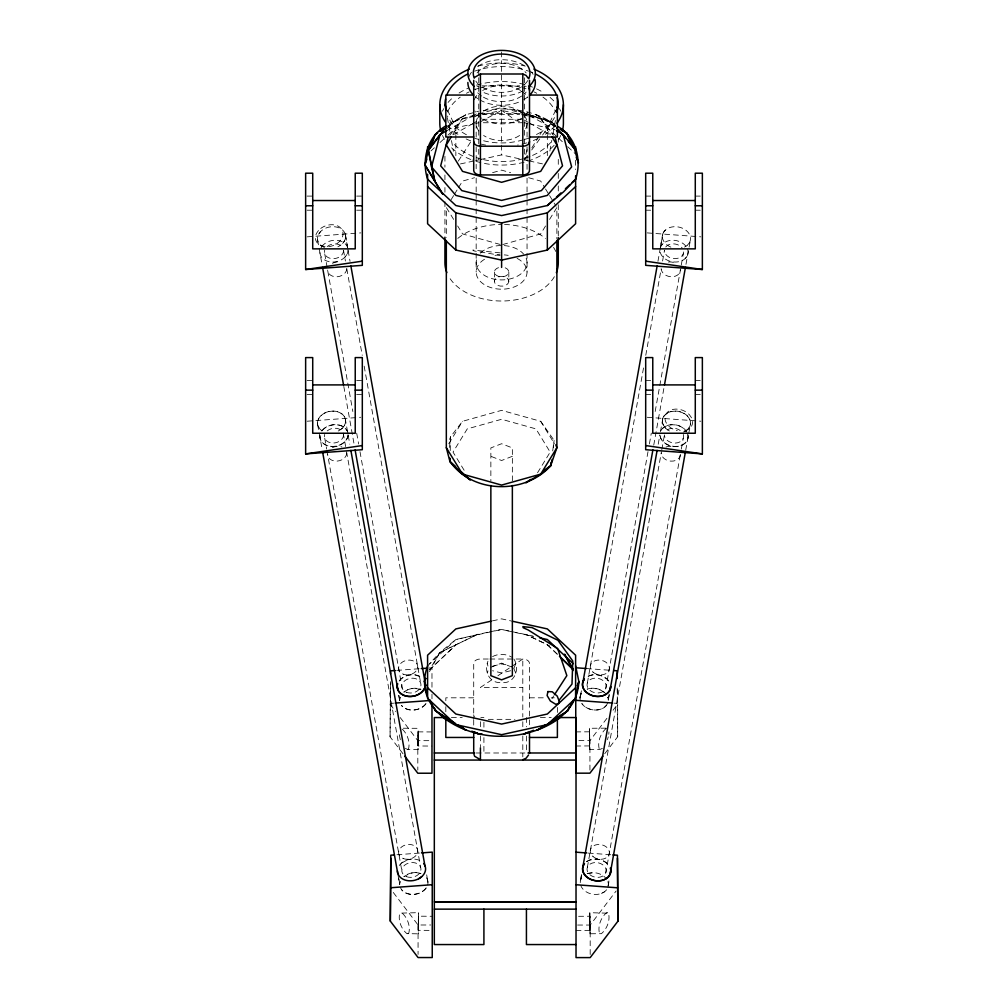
<?xml version="1.0" encoding="UTF-8"?>
<svg xmlns="http://www.w3.org/2000/svg" width="1008" height="1008" viewBox="0 0 1008 1008"><rect width="100%" height="100%" fill="white"/><g stroke="black" fill="none" stroke-linecap="round" stroke-linejoin="round"><path stroke-width="0.75" stroke-dasharray="5 3.75" d="M418.03 741.913L418.055 745.97L431.978 746.071M418.181 735.916L418.181 728.33L401.801 728.217M418.295 926.239L418.282 933.836L406.892 933.635C401.272 928.998 397.883 920.266 399.748 913.135L418.446 912.656L418.433 920.254M589.819 918.742L589.844 916.234L576.022 916.322M418.043 740.149L418.03 749.498L407.711 749.435L405.367 748.465M418.257 927.738L418.295 924.475M418.433 922.018L418.421 916.184L432.243 916.285M418.005 740.754L418.156 731.858L431.978 731.947M418.181 739.847L418.194 737.075M418.27 925.092L418.459 921.4M418.055 738.297L418.055 735.286M418.156 739.532L418.03 749.498M418.421 923.857L418.282 933.836M418.307 922.622L418.446 912.656M418.421 926.881L418.446 924.172M418.144 741.334L418.068 745.895M418.068 736.495L418.181 728.33M418.333 920.821L418.421 916.184M418.081 734.857L418.144 731.934M418.383 927.31L418.307 930.308L432.243 930.397M402.998 753.77L390.058 736.798L390.424 681.484M390.058 736.798L390.55 681.66M450.223 450.626L450.626 436.716L462.521 421.306L501.606 410.357L540.691 421.306L554.135 440.42L553.228 449.19M605.934 728.167L589.554 728.28L589.567 737.642M575.757 731.896L589.579 731.808L589.567 735.878M575.757 746.021L589.693 745.92L589.705 740.099M602.381 748.415L600.025 749.385L589.718 749.448L589.705 741.863M589.856 925.722L589.945 933.761L601.373 933.685C606.992 929.048 610.369 920.317 608.517 913.185L589.819 912.706L589.819 920.304M576.022 930.447L589.945 930.346L589.957 924.525M589.97 933.874L589.97 926.289M608.782 734.252L608.958 731.909M449.455 447.464L450.626 436.716L448.472 442.222M552.686 450.891L554.135 440.42M579.978 697.99L581.326 690.455M660.366 247.048L662.521 234.977M580.595 695.331L581.402 690.808M657.947 261.349L662.848 233.869M587.362 682.983L643.847 366.118M645.775 355.307L661.198 268.745A9.639 7.333 10.1 0 0 670.799 276.721A9.639 7.333 10.1 0 0 680.375 270.043M662.584 261.022L664.511 250.16M605.858 688.162A9.639 7.333 10.1 0 0 594.128 678.258A9.639 7.333 10.1 0 0 589.844 690.291A9.639 7.333 10.1 0 0 605.858 688.162L648.005 451.672M649.391 443.948L651.319 433.125M655.175 411.491L683.273 253.84M609.21 694.235L608.126 700.27A14.175 10.786 10.1 0 0 607.685 697.423M608.328 699.93L609.941 690.883M653.738 445.171L664.209 386.442M685.969 264.335L690.379 240.169M580.583 879.732L581.654 873.709M658.224 444.213L659.875 434.939M662.848 418.27L660.429 431.84A14.175 10.786 10.1 0 1 672.185 424.759A14.175 10.786 10.1 0 1 686.209 431.122M580.684 879.845L581.755 873.81M587.349 867.384L661.462 451.609M661.815 449.656L664.511 434.574M605.846 872.563A9.639 7.333 10.1 0 0 594.115 862.659A9.639 7.333 10.1 0 0 589.831 874.692A9.639 7.333 10.1 0 0 605.846 872.563L681.068 450.614M681.332 449.064L683.273 438.241M608.051 885.856L609.122 879.82M685.692 450.286L690.43 424.255M607.95 887.267L609.286 879.732M549.877 151.049L551.83 140.238M552.951 134.064L555.761 118.616M513.878 659.018C520.342 668.707 514.609 684.205 501.606 682.542C489.724 683.764 483.727 671.58 487.922 661.261M487.431 673.243L487.922 670.837M515.768 663.667L513.878 668.317M527.524 160.587L524.475 159.919L527.751 146.714M607.433 739.67L608.252 736.898M555.71 110.149L547.344 127.764L547.344 155.648M429.521 671.668L439.765 652.579L455.868 639.526L488.326 632.117M429.559 669.829L456.347 644.44L429.559 669.829L439.765 652.579L478.006 634.171L439.765 652.579L429.622 663.617M524.475 149.071L524.475 159.919L527.751 154.564M531.846 147.874L539.217 135.828M540.036 134.492L541.687 131.821L550.683 123.883L555.534 115.958M452.781 134.354L462.508 118.503L501.606 107.554L522.661 113.45M451.193 199.571L453.613 195.602M454.432 194.292L457.67 189M458.476 187.677L462.521 181.075L474.554 177.71M545.542 225.994L540.691 233.919L501.606 244.856M549.587 219.379L556.882 207.497L556.882 238.896M448.762 443.759L462.521 421.306M537.541 472.752L550.179 452.113L535.954 428.891L501.606 419.278L467.258 428.891L453.033 452.113L465.671 472.752M458.35 161.078L471.605 140.477M552.044 698.494L553.682 695.948M524.475 159.919L528.091 154.942M531.707 149.978L541.649 136.307M542.556 135.059L550.683 123.883M318.629 234.234L320.506 231.664M321.048 247.804L322.925 245.234M342.594 243.495L344.484 240.925M345.013 257.065L346.903 254.495M449.833 135.274L462.508 118.503M589.932 770.074L589.932 740.615L607.522 717.52M613.078 710.224L617.677 704.176L617.413 687.506M604.724 753.745L617.677 736.747L617.677 704.176M590.184 954.5L590.184 925.042L616.09 891.034M663.516 232.331L665.406 230.038M661.097 245.902L662.987 243.608M687.494 245.12L689.371 242.827M685.075 258.691L686.952 256.397M446.809 128.822L455.855 120.406L465.784 114.786L478.724 111.157M430.983 150.91L434.372 147.76M440.03 142.493L446.809 136.181M447.943 135.135L455.855 127.764L474.163 123.745M427.606 665.822L455.868 639.526L501.606 629.483L532.867 636.023M407.711 749.435L408.542 748.843C410.395 741.712 407.018 732.98 401.398 728.343M407.975 933.761L408.794 933.169C410.659 926.037 407.27 917.305 401.65 912.668L400.567 912.542M447.3 126.29L455.855 120.406L474.163 116.386M401.474 863.075L407.749 859.761L411.39 859.093M491.715 679.883L480.413 687.469L522.799 687.469M497.902 675.738L510.262 667.435M511.497 666.603L522.799 659.018A6.691 4.523 0 0 1 529.502 663.541L529.502 726.327M606.35 728.293C600.73 732.929 597.341 741.661 599.206 748.793L600.025 749.385M447.867 126.391L465.784 114.786L448.61 123.82M446.657 130.763L470.623 117.167M471.958 116.411L477.275 113.4L522.799 113.4M453.424 134.606L470.988 124.639M472.336 123.871L479.09 120.04M480.073 122.018L501.606 110.363L519.901 114.383M586.681 861.638L589.579 860.114L596.597 859.118A14.175 10.786 10.1 0 1 608.857 865.355M601.474 893.428L604.359 891.904M536.458 134.518L541.687 131.821M492.559 656.599C498.406 653.449 505.928 653.726 511.623 657.103M492.559 666.187L501.606 663.957L508.687 665.192M510.64 670.736L501.606 672.966L492.559 670.736M512.354 456.309L501.606 460.505L490.858 456.309M490.858 667.271L501.606 663.088L512.354 667.271M474.629 71.165C491.967 65.054 511.245 65.054 528.57 71.165M523.114 139.822C509.242 143.98 493.958 143.98 480.098 139.822M524.475 139.432L529.943 137.907M492.584 172.658L501.606 170.138L510.628 172.658M587.16 873.684L594.178 872.689M475.688 116.059L481.786 114.723M483.311 114.383L501.606 110.363L516.272 120.733L520.38 121.741M475.688 123.417L478.737 122.737M460.429 163.939L474.163 160.915M475.688 160.587L478.737 159.919L478.737 145.291M480.262 159.579L501.606 154.892L519.901 158.911M492.458 620.878L501.606 618.862L510.754 620.878M489.8 631.827L501.606 629.483L533.623 636.514M607.685 912.593L606.602 912.719C600.982 917.356 597.605 926.087 599.458 933.219L600.289 933.811M483.185 110.641C507.679 106.331 534.517 110.162 555.156 124.538M307.163 236.842L360.776 232.898M307.163 421.218L360.776 417.274M396.686 670.396L419.706 668.707M428.917 668.027L431.978 667.8L431.978 687.96M390.55 703.408L393.624 703.181M396.95 854.734L421.495 852.919M481.975 85.856L519.662 85.856M481.975 114.622L519.662 114.622M482.013 119.272L522.761 119.272M483.311 122.737L522.95 122.737M307.049 196.094L312.719 196.094M356.643 196.094L362.313 196.094M645.687 196.094L651.357 196.094M695.281 196.094L700.951 196.094M307.049 210.206L312.719 210.206M356.643 210.206L362.313 210.206M645.687 210.206L651.357 210.206M695.281 210.206L700.951 210.206M307.049 380.47L312.719 380.47M356.643 380.47L362.313 380.47M645.687 380.47L651.357 380.47M695.281 380.47L700.951 380.47M307.049 394.582L312.719 394.582M356.643 394.582L362.313 394.582M645.687 394.582L651.357 394.582M695.281 394.582L700.951 394.582M488.263 659.018L480.413 659.018A6.691 4.523 0 0 0 473.71 663.541L473.71 719.321M489.825 659.018L522.799 659.018L522.799 717.003M473.71 697.813L445.826 697.813L445.826 700.774M529.502 697.813L544.988 697.813M551.187 697.813L554.287 697.813M451.37 717.557L462.218 717.557M480.816 717.557L483.916 717.557M540.376 717.557L551.225 717.557M488.263 719.347L514.949 719.347M400.239 717.583L417.816 740.666L430.403 740.666M578.907 740.615L589.932 740.615M476.167 752.989L527.209 752.989M393.284 892.458L418.068 924.991L430.668 924.991M577.597 925.042L590.184 925.042M647.224 232.898L700.837 236.842M647.224 417.274L700.837 421.218M586.505 668.543L611.05 670.345M614.124 703.143L617.186 703.37M588.294 853.083L611.314 854.771M500.094 252.857L472.802 250.06L473.987 250.929L500.069 255.251M521.426 114.723L527.524 116.059M529.049 116.386L547.344 120.406L555.156 125.546M524.475 122.737L527.524 123.417M529.049 123.745L547.344 127.764L557.525 137.239M529.049 160.915L542.77 163.939M420.84 689.308L413.822 688.313A14.175 10.786 -10.1 0 0 403.83 692.156A14.175 10.786 -10.1 0 1 420.865 689.245M524.16 113.866L540.704 118.503L553.379 135.274M474.629 138.285L478.737 139.432M528.658 177.71L540.691 181.075L544.736 187.677M500.107 244.44L462.521 233.919L457.67 225.994M523.152 112.543L513.387 109.532L551.641 121.93L555.849 126.517M530.221 114.824L525.937 113.4L555.219 130.007M531.644 115.29L551.641 121.93L555.584 126.529M557.273 654.129L547.319 644.666L525.634 634.271L549.625 645.964M524.122 120.04L528.167 122.346M529.528 123.102L549.788 134.606M555.131 126.202L534.278 113.69L547.344 120.406L555.269 127.777M604.107 692.269L601.209 690.316L594.191 688.288A14.175 10.786 10.1 0 0 587.135 689.17A14.175 10.786 10.1 0 1 604.145 692.194A14.175 10.786 10.1 0 1 606.312 694.701M558.659 138.285L563.182 142.493M567.706 146.702L575.618 154.073M547.319 644.666L557.26 654.23M390.058 704.227L395.615 711.509M686.952 432.18L685.075 429.61A14.175 10.786 10.1 0 0 660.946 430.555M513.878 668.594L515.768 673.243M540.704 118.503L550.418 134.354M545.542 189L548.78 194.292M549.587 195.602L556.063 206.174M453.613 219.379L446.33 207.497L446.33 237.334M540.691 421.306L554.45 443.759M447.502 110.149L455.855 127.764L455.855 155.648M400.315 739.721L398.777 731.959M487.431 663.667L487.922 666.074M589.554 728.28L589.667 736.445M589.579 731.808L589.655 734.807M589.667 745.844L589.617 742.934M589.819 912.706L589.945 922.673M589.844 916.234L589.919 919.233M589.945 930.346L589.882 927.36M447.401 117.697L450.412 134.455M451.496 140.553L453.411 151.225M345.53 235.28L347.684 247.351M345.152 233.894L347.571 247.464M348.125 250.551L350.053 261.374M343.489 250.186L345.429 261.047M346.802 268.771L362.237 355.333M364.165 366.156L420.651 683.008M324.727 253.865L352.838 411.516M356.693 433.163L358.621 443.974M359.995 451.71L402.154 688.187M317.57 239.866L322.031 264.361M343.804 386.467L354.274 445.196M398.878 695.444L399.685 699.968M398.714 695.356L400.05 702.891M345.152 418.244L349.776 444.175M426.674 874.831L428.022 882.365M343.211 433.037L346.172 449.618M346.525 451.584L420.638 867.359M324.727 438.215L326.655 449.039M326.932 450.576L402.142 872.537M398.79 878.611L399.874 884.646A14.175 10.786 -10.1 0 1 400.315 881.798M317.621 424.544L322.308 450.261M398.059 875.272L399.672 884.318M589.693 749.335L589.604 741.296M418.307 930.308L418.295 927.801M617.677 736.747L617.186 687.809M589.693 735.235L589.693 738.247M589.579 739.481L589.579 742.505M589.945 919.661L589.995 925.142M589.844 923.908L589.844 926.932M589.718 737.944L589.73 740.716M589.541 737.024L589.554 739.796M589.806 921.451L589.819 924.223M589.793 918.805L589.831 922.068M575.618 160.259L575.618 169.558M558.281 138.978L558.281 142.103M558.281 159.34L558.281 165.602M558.281 173.439L558.281 179.701M558.281 185.963L558.281 192.226M558.281 204.763L558.281 236.086M557.386 707.414L557.386 712.606M527.045 123.316L527.045 140.54M527.045 146.803L527.045 170.302M527.045 178.126L527.045 192.226M527.045 193.801L527.045 198.488M527.045 200.063L527.045 251.748M527.045 253.31L527.045 272.009M526.428 717.557L526.428 726.806M526.428 736.042L526.428 752.989M524.475 77.767L524.475 142.871M522.799 721.728L522.799 728.015M522.799 735.89L522.799 756.832M512.354 480.829L512.354 447.917L501.606 443.722L490.858 447.917L490.858 480.829M508.813 272.009L508.813 281.295A7.207 4.864 0 0 1 498.002 285.516A7.207 4.864 0 0 1 498.002 277.074A7.207 4.864 0 0 1 508.813 281.295M501.606 51.95L501.606 63.34M501.606 66.415L501.606 154.892M494.399 272.009L494.399 281.295M483.916 722.182L483.916 729.88M483.916 737.579L483.916 752.989M480.413 721.728L480.413 728.015M480.413 735.89L480.413 746.903M478.737 70.018L478.737 76.192M478.737 77.729L478.737 143.829M476.167 123.316L476.167 140.54M476.167 146.803L476.167 168.739M476.167 178.126L476.167 192.226M476.167 193.801L476.167 198.488M476.167 200.063L476.167 251.748M476.167 253.31L476.167 272.009M473.71 720.09L473.71 726.327M445.826 706.684L445.826 712.606M444.931 156.202L444.931 167.164M444.931 175.001L444.931 179.701M444.931 187.526L444.931 192.226M444.931 201.625L444.931 237.649M431.978 694.159L431.978 698.809M418.068 924.991L418.068 954.45M417.816 740.666L417.816 770.125M606.375 705.461A14.175 10.786 10.1 0 1 581.994 703.672M580.117 698.103A14.175 10.786 10.1 0 1 584.237 690.732M607.786 697.334A14.175 10.786 10.1 0 1 608.265 700.182M607.61 703.042A14.175 10.786 10.1 0 1 586.895 707.956L584.01 705.991A14.175 10.786 10.1 0 1 581.792 703.559M580.419 700.837A14.175 10.786 10.1 0 1 581.931 692.723M608.794 681.043A14.175 10.786 10.1 0 0 586.656 677.162A14.175 10.786 10.1 0 1 596.61 674.717L600.251 675.385L606.526 678.699A14.175 10.786 10.1 0 1 608.731 681.118M687.62 249.341A14.175 10.786 10.1 0 1 675.864 262.042A14.175 10.786 10.1 0 1 659.95 250.11M660.101 248.56A14.175 10.786 10.1 0 1 671.782 240.269A14.175 10.786 10.1 0 1 686.599 247.199M670.874 247.136A14.175 10.786 10.1 0 1 664.763 230.668A14.175 10.786 10.1 0 1 686.297 230.555A14.175 10.786 10.1 0 1 684.52 247.061M683.6 251.95A9.639 7.333 10.1 0 1 674.024 258.628A9.639 7.333 10.1 0 1 664.461 250.538M665.746 246.947A9.639 7.333 10.1 0 1 682.315 248.17M668.329 262.03A9.639 7.333 10.1 0 1 675.587 263.302M426.006 703.697A14.175 10.786 -10.1 0 1 401.625 705.499M399.748 700.207A14.175 10.786 -10.1 0 1 400.226 697.36M425.804 703.798A14.175 10.786 -10.1 0 1 406.526 709.052L403.641 707.515A14.175 10.786 -10.1 0 1 401.423 705.424M399.609 700.106A14.175 10.786 -10.1 0 1 400.126 697.271M399.206 681.068A14.175 10.786 -10.1 0 1 421.357 677.187L415.044 674.869L411.403 674.743A14.175 10.786 -10.1 0 0 399.143 680.98M343.552 250.564A9.639 7.333 -10.1 0 1 332.728 258.691A9.639 7.333 -10.1 0 1 324.727 250.047M327.209 246.557A9.639 7.333 -10.1 0 1 342.266 246.973M347.949 248.85A14.175 10.786 -10.1 0 1 332.955 262.055A14.175 10.786 -10.1 0 1 320.38 249.341M321.779 246.62A14.175 10.786 -10.1 0 1 335.815 240.257A14.175 10.786 -10.1 0 1 347.571 247.338M324.513 247.502A14.175 10.786 -10.1 0 1 320.947 231.223A14.175 10.786 -10.1 0 1 342.682 230.114A14.175 10.786 -10.1 0 1 337.869 246.809M346.777 268.67A9.639 7.333 -10.1 0 1 337.201 276.746A9.639 7.333 -10.1 0 1 327.638 270.081M332.413 263.327A9.639 7.333 -10.1 0 1 339.683 262.055M474.604 717.091A6.691 4.523 0 0 1 473.71 714.823M426.006 888.048A14.175 10.786 -10.1 0 1 401.625 889.85M399.735 884.558A14.175 10.786 -10.1 0 1 400.214 881.71M420.853 873.596A14.175 10.786 -10.1 0 0 403.855 876.582L410.168 873.331L413.809 872.663A14.175 10.786 -10.1 0 1 420.865 873.545M427.883 882.479A14.175 10.786 -10.1 0 0 426.006 877.199A14.175 10.786 -10.1 0 1 427.581 885.213M426.208 887.947A14.175 10.786 -10.1 0 1 423.99 890.366L421.105 892.332A14.175 10.786 -10.1 0 1 400.39 887.418M399.269 865.507A14.175 10.786 -10.1 0 1 421.483 861.525M348.05 434.587A14.175 10.786 -10.1 0 1 332.136 446.519A14.175 10.786 -10.1 0 1 320.368 433.818M321.779 431.096A14.175 10.786 -10.1 0 1 335.803 424.733A14.175 10.786 -10.1 0 1 347.571 431.815M321.602 430.466A14.175 10.786 -10.1 0 1 322.497 414.401A14.175 10.786 -10.1 0 1 343.085 414.981A14.175 10.786 -10.1 0 1 338.587 430.933M343.539 434.914A9.639 7.333 -10.1 0 1 332.716 443.029A9.639 7.333 -10.1 0 1 324.727 434.398M327.197 430.907A9.639 7.333 -10.1 0 1 342.254 431.323M346.765 453.02A9.639 7.333 -10.1 0 1 337.201 461.097A9.639 7.333 -10.1 0 1 327.625 454.432M332.413 447.678A9.639 7.333 -10.1 0 1 341.977 446.972M606.577 889.799A14.175 10.786 10.1 0 1 592.603 894.209A14.175 10.786 10.1 0 1 580.747 885.465M580.243 882.617A14.175 10.786 10.1 0 1 584.363 875.146M587.273 873.634A14.175 10.786 10.1 0 1 606.438 878.938M607.874 881.647A14.175 10.786 10.1 0 1 608.391 884.596M586.643 861.563A14.175 10.786 10.1 0 1 608.794 865.444M683.273 434.423A9.639 7.333 10.1 0 1 675.272 443.066A9.639 7.333 10.1 0 1 664.448 434.952M667.258 429.937A9.639 7.333 10.1 0 1 680.791 430.933M687.62 433.843A14.175 10.786 10.1 0 1 675.864 446.544A14.175 10.786 10.1 0 1 659.95 434.612M669.4 430.958A14.175 10.786 10.1 0 1 665.658 414.313A14.175 10.786 10.1 0 1 687.229 415.901A14.175 10.786 10.1 0 1 683.474 432.004M680.362 454.457A9.639 7.333 10.1 0 1 670.799 461.135A9.639 7.333 10.1 0 1 661.223 453.046M666.011 447.01A9.639 7.333 10.1 0 1 673.268 446.809M347.949 435.758A14.175 10.786 -10.1 0 1 337.806 445.687A14.175 10.786 -10.1 0 1 322.925 443.066L321.048 440.773A14.175 10.786 -10.1 0 1 319.99 435.292M322.686 429.874A14.175 10.786 -10.1 0 1 345.013 427.984L346.903 430.277A14.175 10.786 -10.1 0 1 347.899 432.936M338.222 431.021A14.175 10.786 -10.1 0 0 344.484 416.707L342.594 414.414A14.175 10.786 -10.1 0 0 324.349 413.167A14.175 10.786 -10.1 0 0 318.629 427.203L320.506 429.496A14.175 10.786 -10.1 0 0 322.195 430.756M684.356 430.882A14.175 10.584 19.6 0 0 691.412 417.602L689.535 414.905A14.175 10.584 19.6 0 0 671.593 409.802A14.175 10.584 19.6 0 0 666.137 422.654L668.014 425.351A14.175 10.584 19.6 0 0 677.288 430.693M687.96 434.99A14.175 10.786 10.1 0 1 679.594 445.901A14.175 10.786 10.1 0 1 662.987 441.441L661.097 438.871A14.175 10.786 10.1 0 1 660.051 433.238M685.175 431.122A14.175 10.786 10.1 0 0 689.371 418.61L687.494 416.039A14.175 10.786 10.1 0 0 669.236 412.108A14.175 10.786 10.1 0 0 663.516 425.3L665.406 427.871A14.175 10.786 10.1 0 0 668.039 430.038M523.958 85.932A6.691 4.523 0 0 1 526.151 86.474M474.604 116.89A6.691 4.523 0 0 1 480.413 114.622M522.799 114.622A6.691 4.523 0 0 1 528.595 116.89M477.061 86.474A6.691 4.523 0 0 1 479.254 85.932M560.738 135.425A61.79 41.769 0 0 1 557.878 140.553M554.198 145.228A61.79 41.769 0 0 1 472.109 160.007M470.711 159.478A61.79 41.769 0 0 1 449.971 146.248M444.515 139.293A61.79 41.769 0 0 1 442.474 135.425M442.474 111.195A61.79 41.769 0 0 1 443.772 108.612M448.094 102.425A61.79 41.769 0 0 1 453.146 97.411M459.068 93.026A61.79 41.769 0 0 1 467.964 88.276M476.469 85.163A61.79 41.769 0 0 1 532.501 87.142M536.584 88.88A61.79 41.769 0 0 1 544.144 93.026M550.066 97.411A61.79 41.769 0 0 1 555.118 102.425M559.44 108.612A61.79 41.769 0 0 1 560.738 111.195M555.118 125.609A61.79 41.769 0 0 1 545.29 134.266M537.919 138.524A61.79 41.769 0 0 1 528.217 142.418M526.743 142.884A61.79 41.769 0 0 1 517.595 145.064M485.617 145.064A61.79 41.769 0 0 1 477.956 143.312M470.711 140.893A61.79 41.769 0 0 1 465.293 138.524M457.909 134.266A61.79 41.769 0 0 1 448.094 125.609M477.956 66.137A61.79 41.769 0 0 1 525.256 66.137M550.683 142.468A56.675 38.304 0 0 1 531.342 155.925M529.943 156.492A56.675 38.304 0 0 1 524.664 158.306M523.291 158.71A56.675 38.304 0 0 1 482.693 159.428M481.307 159.075A56.675 38.304 0 0 1 474.554 156.971M473.269 156.492A56.675 38.304 0 0 1 452.516 142.468M447.439 112.027A56.675 38.304 0 0 1 460.253 97.121M466.452 93.265A56.675 38.304 0 0 1 469.111 91.93M474.554 89.649A56.675 38.304 0 0 1 478.548 88.313M479.921 87.923A56.675 38.304 0 0 1 520.506 87.192M521.905 87.545A56.675 38.304 0 0 1 526.012 88.742M534.101 91.93A56.675 38.304 0 0 1 536.76 93.265M542.959 97.121A56.675 38.304 0 0 1 555.761 112.027M524.425 115.706A25.439 17.199 0 0 1 524.425 130.927M519.599 135.475A25.439 17.199 0 0 1 483.613 135.475M478.787 130.927A25.439 17.199 0 0 1 478.787 115.706M483.613 111.157A25.439 17.199 0 0 1 519.599 111.157M554.362 276.696A56.675 38.304 0 0 1 501.606 301.014A56.675 38.304 0 0 1 448.85 276.696M457.796 238.405A56.675 38.304 0 0 1 501.606 224.406M504.554 224.456A56.675 38.304 0 0 1 545.404 238.405M553.543 247.388A56.675 38.304 0 0 1 555.761 251.433M527.814 96.856A33.73 22.806 0 0 1 521.426 100.951M518.477 102.249A33.73 22.806 0 0 1 480.375 100.22M477.754 98.62A33.73 22.806 0 0 1 475.385 96.856M469.022 76.595A33.73 22.806 0 0 1 471.555 72.135M477.754 66.377A33.73 22.806 0 0 1 525.458 66.377M531.657 72.135A33.73 22.806 0 0 1 533.106 74.327M526.151 92.081A28.337 19.152 0 0 1 524.084 94.16M521.64 96.037A28.337 19.152 0 0 1 482.643 96.73M481.572 96.037A28.337 19.152 0 0 1 474.768 88.654M477.061 72.916A28.337 19.152 0 0 1 526.151 72.916M522.837 90.922A33.73 22.806 0 0 1 480.375 90.922M527.789 80.539A28.337 19.152 0 0 1 521.64 86.751M520.569 87.431A28.337 19.152 0 0 1 481.572 86.751M479.128 84.861A28.337 19.152 0 0 1 474.768 79.355M527.789 112.052A28.337 19.152 0 0 1 524.084 116.386M521.64 118.276A28.337 19.152 0 0 1 482.643 118.957M481.572 118.276A28.337 19.152 0 0 1 474.768 110.88M474.239 99.767A28.337 19.152 0 0 1 479.128 93.064M482.643 90.493A28.337 19.152 0 0 1 520.569 90.493M521.64 91.186A28.337 19.152 0 0 1 527.789 97.398M466.452 134.77A56.675 38.304 0 0 1 447.439 116.008M529.943 71.555A56.675 38.304 0 0 1 532.741 72.715M505.21 267.788A7.207 4.864 0 0 1 506.23 275.738A7.207 4.864 0 0 1 494.84 273.672A7.207 4.864 0 0 1 501.606 267.133M517.091 258.363A25.439 17.199 0 0 1 519.599 284.168A25.439 17.199 0 0 1 481.421 282.467A25.439 17.199 0 0 1 488.88 257.116M495.016 255.389A25.439 17.199 0 0 1 501.606 254.81M504.265 254.898A25.439 17.199 0 0 1 508.183 255.389M526.176 258.262A25.439 17.199 0 0 1 501.606 279.909A25.439 17.199 0 0 1 477.036 258.262M480.451 253.159A25.439 17.199 0 0 1 501.606 245.511M504.265 245.612A25.439 17.199 0 0 1 523.643 254.117M318.465 230.53L316.588 233.226A14.175 10.584 -19.6 0 0 322.043 246.078A14.175 10.584 -19.6 0 0 339.986 240.962L341.863 238.266A14.175 10.584 -19.6 0 0 336.407 225.414A14.175 10.584 -19.6 0 0 318.465 230.53M593.069 672.197A9.639 7.333 10.1 0 0 609.084 670.068A9.639 7.333 10.1 0 0 597.353 660.164A9.639 7.333 10.1 0 0 593.069 672.197M406.615 692.345A9.639 7.333 -10.1 0 0 420.979 684.886A9.639 7.333 -10.1 0 0 406.615 679.556A9.639 7.333 -10.1 0 0 406.615 692.345M403.389 674.239A9.639 7.333 -10.1 0 0 417.753 666.792A9.639 7.333 -10.1 0 0 403.389 661.462A9.639 7.333 -10.1 0 0 403.389 674.239M406.602 876.695A9.639 7.333 -10.1 0 0 420.966 869.236A9.639 7.333 -10.1 0 0 406.602 863.906A9.639 7.333 -10.1 0 0 406.602 876.695M403.376 858.589A9.639 7.333 -10.1 0 0 417.74 851.143A9.639 7.333 -10.1 0 0 403.376 845.813A9.639 7.333 -10.1 0 0 403.376 858.589M593.057 856.598A9.639 7.333 10.1 0 0 609.071 854.469A9.639 7.333 10.1 0 0 597.353 844.565A9.639 7.333 10.1 0 0 593.057 856.598"/><path stroke-width="1.5" d="M390.814 858.236L390.323 921.123L418.068 957.55L432.243 957.55L432.243 852.125L421.495 852.919M390.323 921.123L390.814 855.187L393.876 854.96M449.996 458.35L449.908 461.437C472.525 493.781 524.651 494.701 550.607 465.86L556.882 447.728L556.882 240.471M551.023 462.861L550.607 465.86L540.691 474.138L525.861 482.769L530.813 479.38M446.355 125.635C427.493 135.992 421.243 159.529 427.594 179.222L455.855 205.531L501.606 215.573L547.344 205.531L563.661 191.747L575.618 179.222C582.12 159.957 575.959 136.445 557.5 126.277M583.015 681.761L657.128 265.986M610.205 689.384L652.907 449.807M664.486 384.892L685.427 267.422M583.002 866.162L657.115 450.387M610.193 873.785L685.415 451.823M556.882 112.442L558.281 104.731A56.675 38.304 0 0 0 557.285 97.6M556.895 111.812L558.281 104.731L556.996 107.44M575.883 695.885L578.844 681.496L575.606 665.822M427.606 665.822C411.251 710.716 464.096 737.251 501.379 736.231C534.227 736.319 577.395 719.523 578.844 681.496L577.156 685.906M552.17 459.434L550.607 465.86L544.421 470.081M446.657 130.763L440.005 134.543L431.55 166.925L434.927 181.478L442.827 194.279L424.935 164.884L428.362 150.255L435.065 134.681L437.51 133.006M448.018 137.668L440.672 165.841L461.828 190.613L501.606 200.403L541.384 190.613L562.54 165.841L555.194 137.668M426.863 159.125L424.935 164.884L434.927 181.478L428.362 150.255L440.005 134.543M432.167 143.312L435.065 134.681L437.623 133.031M569.331 706.495L567.655 710.905L547.344 724.626L536.886 730.309L544.585 725.458M425.678 678.371L424.393 681.219L427.228 695.583M425.855 678.485L424.393 681.219L426.031 685.642M573.64 699.98L567.655 710.905L552.271 720.607M451.168 137L446.305 144.925L462.508 171.36L501.606 182.309L540.704 171.36L556.907 144.925L552.044 137M554.513 694.676L566.849 675.612L557.676 648.547L528.167 629.95L523.215 627.745L522.887 626.611L532.022 627.593L557.928 640.269L572.758 661.009L572.002 684.029L558.684 700.736M602.872 756.176L589.932 773.174L575.757 773.174L575.757 695.659M617.45 858.274L617.942 921.173L590.184 957.6L576.022 957.6L576.022 717.557L558.974 717.557M528.583 754.967L526.063 758.268L522.799 759.667M445.851 127.424L428.362 150.255L431.55 166.925L455.881 195.413L501.606 206.665L547.331 195.413L571.649 166.925L563.207 134.543L556.555 130.763M547.344 205.531L554.135 199.219M556.391 197.114L560.914 192.906M565.438 188.698L569.961 184.489M572.229 182.385L575.618 179.222M427.594 186.581L455.855 212.877L501.606 222.932L547.344 212.877L575.618 186.581M427.594 174.195L427.594 223.751L455.855 250.06L501.606 260.102L547.344 250.06L575.618 223.751L575.618 175.745M575.618 687.721L547.344 714.029L501.606 724.072L455.855 714.029L427.594 687.721M439.954 131.33L443.621 128.81M418.685 878.762L421.571 876.796M528.583 78.687L526.063 75.398L522.799 74L480.413 74L474.604 77.389M528.116 732.236L523.832 734.152L533.497 730.271M549.499 722.673L559.49 718.2L541.775 726.932M490.934 621.205L455.855 628.916L427.594 655.213L427.606 698.33L455.868 724.626L466.036 730.208L458.363 725.332M305.638 269.514L362.313 265.343L362.313 173.2L355.232 173.2L355.232 248.863L312.719 248.863L312.719 173.2L305.638 173.2L305.638 269.514L362.313 261.173M305.638 453.902L362.313 449.719L362.313 357.588L355.232 357.588L355.232 433.238L312.719 433.238L312.719 357.588L305.638 357.588L305.638 453.902L362.313 445.549M395.149 670.509L390.55 670.849L390.55 673.949M421.243 668.594L427.379 668.14M395.149 703.08L430.454 700.472M390.814 887.746L432.243 884.696M473.71 95.054L445.826 95.054L445.826 137L473.71 137M529.502 95.054L557.386 95.054L557.386 137L529.502 137M473.71 80.3L473.71 170.428A6.691 4.523 0 0 0 480.413 174.951L522.799 174.951A6.691 4.523 0 0 0 529.502 170.428L529.502 80.3M312.719 200.529L355.232 200.529M652.768 200.529L695.281 200.529M305.638 205.771L312.719 205.771M355.232 205.771L362.313 205.771M645.687 205.771L652.768 205.771M695.281 205.771L702.362 205.771M312.719 384.905L355.232 384.905M652.768 384.905L695.281 384.905M305.638 390.146L312.719 390.146M355.232 390.146L362.313 390.146M645.687 390.146L652.768 390.146M695.281 390.146L702.362 390.146M443.621 717.557L434.322 717.557L434.322 901.757L576.022 901.757M473.71 737.453L445.826 737.453L445.826 718.087M529.502 737.453L557.386 737.453L557.386 718.087M434.322 752.989L474.617 752.989M527.978 752.989L576.022 752.989M434.322 760.07L576.022 760.07M576.022 902.059L434.322 902.059L434.322 944.559L483.916 944.559L483.916 909.14M434.322 909.14L576.022 909.14M576.022 944.559L526.428 944.559L526.428 909.14M471.807 731.153L479.002 734.076L482.089 734.076M702.362 269.514L645.687 265.343L645.687 173.2L652.768 173.2L652.768 248.863L695.281 248.863L695.281 173.2L702.362 173.2L702.362 269.514L645.687 261.173M702.362 453.902L645.687 449.719L645.687 357.588L652.768 357.588L652.768 433.238L695.281 433.238L695.281 357.588L702.362 357.588L702.362 453.902L645.687 445.549M575.757 667.75L586.505 668.543M614.124 670.572L617.186 670.799L617.186 678.56M575.757 700.308L612.587 703.03M576.022 852.176L586.757 852.97M612.851 854.885L617.45 855.225L617.942 921.173M576.022 884.734L617.45 887.796M512.278 621.205L547.344 628.916L575.618 655.213L575.606 698.33L547.344 724.626L501.606 734.681L455.868 724.626L435.368 710.69L429.458 699.703M539.721 637.85L547.344 639.526L573.35 663.718M454.532 724.16L463.176 727.663M443.444 717.973L451.975 721.841M474.73 732.148L479.002 734.076M560.347 129.339L566.874 133.245L574.295 148.403L578.466 163.031L576.248 157.361M455.805 723.706L435.368 710.69L434.272 707.742M560.36 128.974L566.874 133.245L570.73 143.174M455.578 466.591L449.908 461.437L446.33 447.728L446.33 240.471M461.261 471.744L470.333 479.984L462.521 474.138L449.908 461.437L449.681 458.325M561.695 658.337L572.72 669.085L559.465 656.359M556.567 127.688L565.438 138.046M568.386 141.498L574.295 148.403L563.207 134.543M404.851 756.202L417.816 773.224L431.978 773.224L431.978 705.008M446.33 447.728L462.521 474.138L501.606 485.087L540.691 474.138L556.882 447.728L555.786 444.805M573.035 668.833L564.518 654.179L573.086 670.585M445.561 99.011A56.675 38.304 0 0 0 444.931 104.731L446.216 107.44M444.931 104.731L446.027 110.389M350.885 266.011L424.721 680.236M322.585 267.448L343.526 384.917M355.093 449.833L397.807 689.409M350.872 450.362L424.985 866.137M322.573 451.798L397.795 873.76M575.618 146.714L575.618 149.814M563.396 104.731L563.396 123.316A61.79 41.769 0 0 1 562.313 131.09M558.281 237.649L558.281 262.71A56.675 38.304 0 0 1 556.353 272.626M547.344 212.877L547.344 250.06M529.502 732.425L529.502 753.354M522.799 74L522.799 174.951M512.354 485.528L512.354 675.662L501.606 679.858L490.858 675.662L490.858 485.528M501.606 222.932L501.606 267.422M480.413 74L480.413 174.951M480.413 747.797L480.413 759.667L474.604 756.265L473.71 753.354L473.71 732.425M455.855 212.877L455.855 250.06M444.931 237.649L444.931 262.71A56.675 38.304 0 0 0 446.859 272.626M439.816 104.731L439.816 123.316A61.79 41.769 0 0 0 440.899 131.09M427.594 146.714L427.594 151.351M610.684 686.599A14.175 10.786 10.1 0 1 592.969 695.785A14.175 10.786 10.1 0 1 584.413 679.241M425.477 684.558A14.175 10.786 -10.1 0 1 411.403 696.452A14.175 10.786 -10.1 0 1 397.328 686.637M610.546 686.7A14.175 10.786 10.1 0 1 589.315 694.373L586.429 692.42A14.175 10.786 10.1 0 1 584.35 679.153M425.338 684.671A14.175 10.786 -10.1 0 1 404.107 695.482L401.222 693.945A14.175 10.786 -10.1 0 1 397.706 683.701M423.65 863.528A14.175 10.786 -10.1 0 1 415.233 880.135A14.175 10.786 -10.1 0 1 397.454 870.975M610.672 871.013A14.175 10.786 10.1 0 1 592.956 880.186A14.175 10.786 10.1 0 1 584.413 863.654M610.294 868.077A14.175 10.786 10.1 0 1 606.778 878.321L603.893 879.858A14.175 10.786 10.1 0 1 586.87 877.01A14.175 10.786 10.1 0 1 584.476 863.743M473.71 141.674A6.691 4.523 0 0 0 480.413 146.198L522.799 146.198A6.691 4.523 0 0 0 529.502 141.674M528.595 88.124A6.691 4.523 0 0 1 529.502 90.392M533.875 69.111A61.79 41.769 0 0 1 557.008 123.215M445.334 121.968A61.79 41.769 0 0 1 469.337 69.111M535.046 79.519A33.73 22.806 0 0 1 530.825 93.895M472.387 93.895A33.73 22.806 0 0 1 467.863 82.492M474.314 86.6A33.73 22.806 0 0 1 479.027 56.259A33.73 22.806 0 0 1 524.173 56.259A33.73 22.806 0 0 1 528.898 86.6M474.239 78.158A28.337 19.152 0 0 1 501.606 54.054A28.337 19.152 0 0 1 528.973 78.158M446.859 94.815A56.675 38.304 0 0 1 467.762 74M535.45 74A56.675 38.304 0 0 1 556.353 94.815M547.911 691.564L547.105 695.545L550.393 701.039L555.824 704.327L558.911 703.256L559.339 701.518L557.21 696.087L552.283 691.79L547.911 691.564"/></g></svg>
